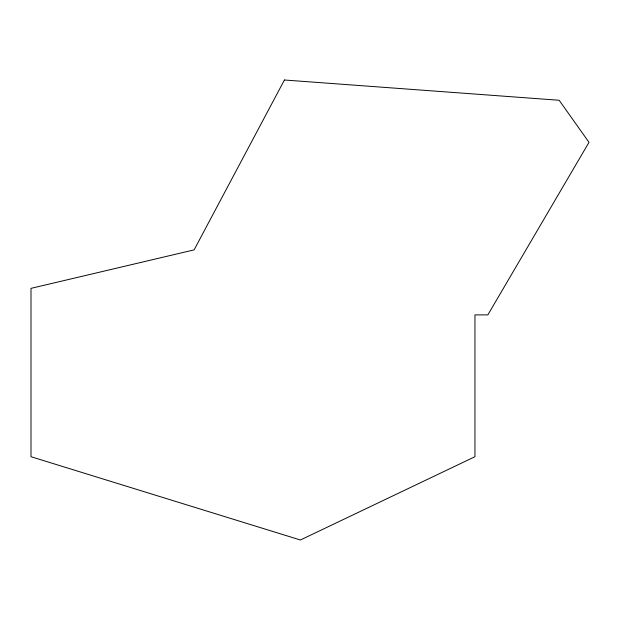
<?xml version="1.0" encoding="UTF-8"?>
<svg xmlns="http://www.w3.org/2000/svg" width="620" height="620" viewBox="0 0 620 620"><rect width="100%" height="100%" fill="white"/><g stroke="black" fill="none" stroke-linecap="round" stroke-linejoin="round"><path stroke-width="0.93" d="M284.417 80.003L194.13 249.868L31 288.354L31 456.715L300.406 539.997L474.951 456.715L474.951 314.89L487.847 314.89L589 142.329L559.155 100.269L284.417 80.003"/></g></svg>
